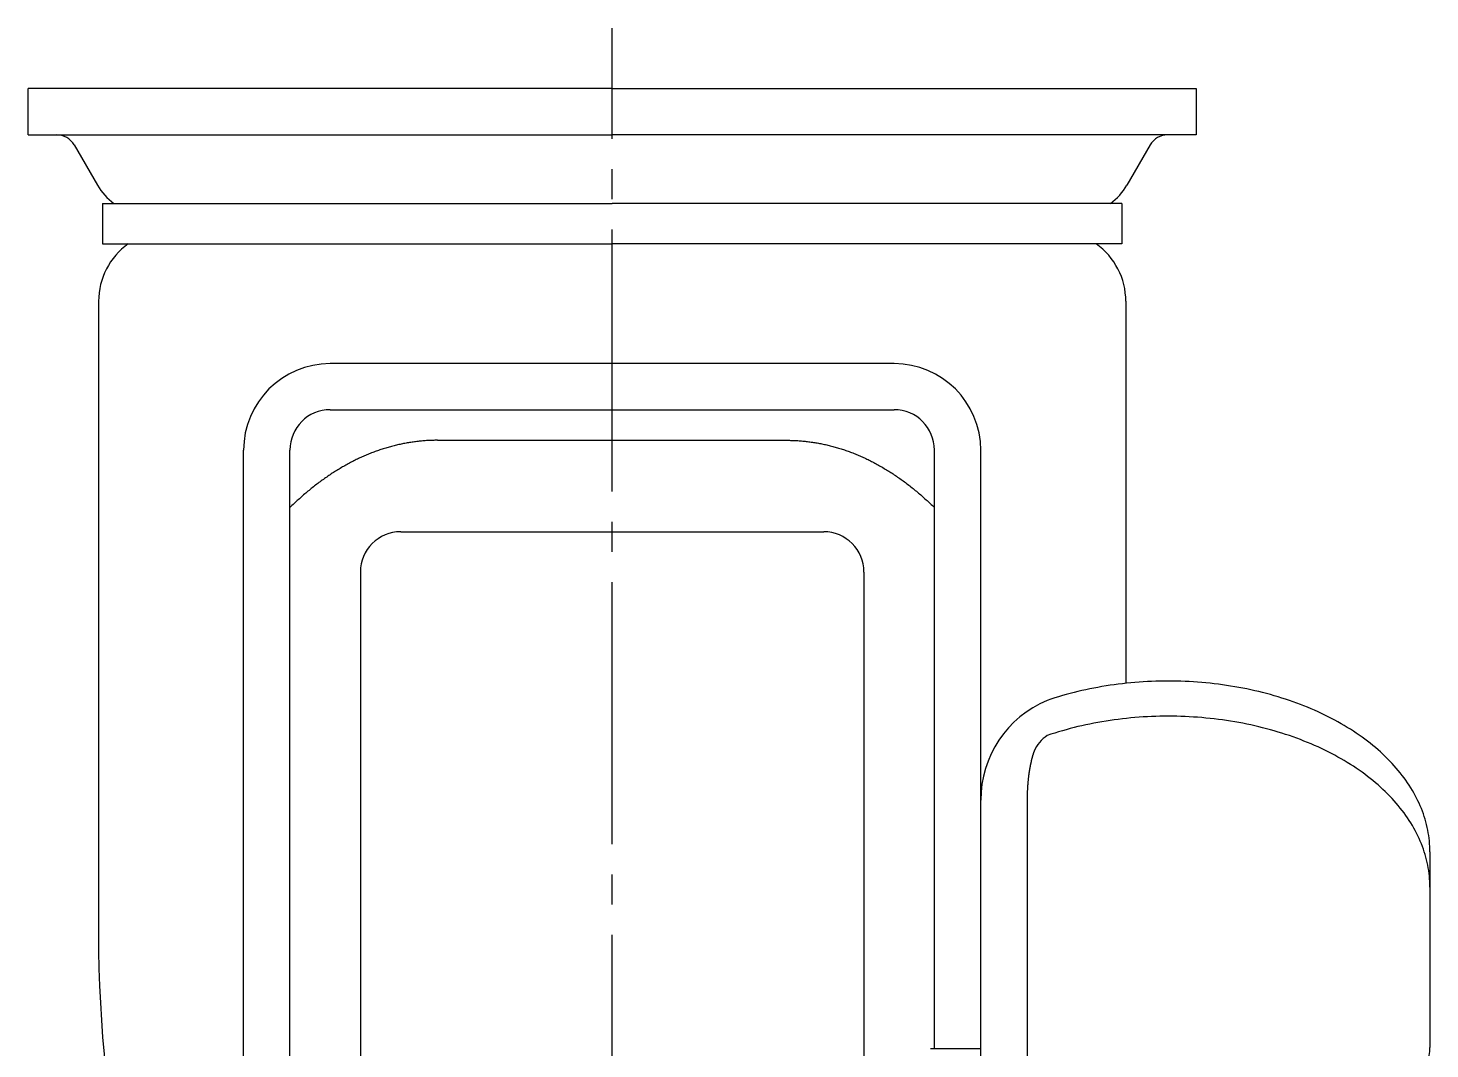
# Model space of a CAD drawing. Extents: x 12 to 284, y 64 to 340.
# Drawn here: x 56 to 125.6, y 162.6 to 213.3 of the extents above; entities that cross this region are included whole.
import ezdxf

# ---------------------------------------------------------------- set-up
doc = ezdxf.new("R2010")
doc.units = 0
doc.linetypes.add('CENTER', pattern=[17.5, 13, -1.5, 1.5, -1.5])
doc.layers.get('0').update_dxf_attribs({"linetype": 'CONTINUOUS'})
doc.layers.add('CENTER', color=1, linetype='CENTER')

msp = doc.modelspace()

# ---------------------------------------------------------------- linework, layer by layer
at = {"color": 7, "linetype": 'CONTINUOUS'}
for p, q in [((85, 210.253), (56, 210.253)), ((56, 207.953), (56, 210.253)), ((85, 210.253), (114, 210.253)), ((114, 210.253), (114, 207.953)), ((56, 207.953), (85, 207.953)), ((58.29, 207.453), (59.445, 205.453)), ((114, 207.953), (85, 207.953)), ((111.709, 207.453), (110.554, 205.453)), ((59.693, 204.543), (85, 204.543)), ((59.693, 204.543), (59.693, 202.543)), ((110.306, 204.543), (85, 204.543)), ((110.306, 204.543), (110.306, 202.543)), ((59.693, 202.543), (85, 202.543)), ((110.306, 202.543), (85, 202.543)), ((59.5, 199.693), (59.5, 168.288)), ((110.5, 199.693), (110.5, 180.733)), ((99, 196.599), (71, 196.599)), ((71, 194.308), (99, 194.308)), ((66.7, 127.053), (66.7, 192.299)), ((69, 127.053), (69, 192.308)), ((76.32, 192.793), (93.68, 192.793)), ((101, 162.587), (101, 192.308)), ((103.3, 123.074), (103.3, 192.299)), ((74.5, 188.253), (95.5, 188.253)), ((72.5, 186.253), (72.5, 138.253)), ((97.5, 186.253), (97.5, 138.253)), ((105.6, 174.932), (105.6, 123.074)), ((125.6, 172.368), (125.6, 162.667)), ((103.3, 162.587), (100.8, 162.587))]:
    msp.add_line(p, q, dxfattribs=at)
for points in [[(76.32, 192.793, 0), (76.26, 192.793, 0), (76.2, 192.792, 0), (76.14, 192.791, 0), (76.08, 192.789, 0), (76.02, 192.788, 0), (75.96, 192.785, 0), (75.9, 192.783, 0), (75.84, 192.779, 0), (75.78, 192.776, 0), (75.72, 192.772, 0), (75.66, 192.767, 0), (75.601, 192.763, 0), (75.541, 192.757, 0), (75.481, 192.752, 0), (75.421, 192.746, 0), (75.361, 192.739, 0), (75.302, 192.732, 0), (75.242, 192.725, 0), (75.182, 192.717, 0), (75.122, 192.709, 0), (75.062, 192.701, 0), (75.003, 192.692, 0), (74.943, 192.682, 0), (74.883, 192.673, 0), (74.824, 192.662, 0), (74.764, 192.652, 0), (74.705, 192.641, 0), (74.645, 192.629, 0), (74.585, 192.617, 0), (74.526, 192.605, 0), (74.467, 192.592, 0), (74.407, 192.579, 0), (74.348, 192.566, 0), (74.288, 192.552, 0), (74.229, 192.537, 0), (74.17, 192.523, 0), (74.111, 192.507, 0), (74.051, 192.492, 0), (73.992, 192.476, 0), (73.933, 192.459, 0), (73.874, 192.443, 0), (73.815, 192.425, 0), (73.756, 192.408, 0), (73.697, 192.39, 0), (73.638, 192.371, 0), (73.579, 192.352, 0), (73.52, 192.333, 0), (73.461, 192.313, 0), (73.403, 192.293, 0), (73.344, 192.273, 0), (73.285, 192.252, 0), (73.227, 192.23, 0), (73.168, 192.209, 0), (73.11, 192.186, 0), (73.051, 192.164, 0), (72.993, 192.141, 0), (72.935, 192.118, 0), (72.876, 192.094, 0), (72.818, 192.07, 0), (72.76, 192.045, 0), (72.702, 192.02, 0), (72.644, 191.995, 0), (72.586, 191.969, 0), (72.528, 191.943, 0), (72.47, 191.916, 0), (72.412, 191.889, 0), (72.355, 191.861, 0), (72.297, 191.834, 0), (72.24, 191.805, 0), (72.182, 191.777, 0), (72.125, 191.748, 0), (72.067, 191.718, 0), (72.01, 191.689, 0), (71.953, 191.658, 0), (71.896, 191.628, 0), (71.839, 191.597, 0), (71.782, 191.565, 0), (71.725, 191.533, 0), (71.668, 191.501, 0), (71.611, 191.469, 0), (71.555, 191.436, 0), (71.498, 191.402, 0), (71.442, 191.368, 0), (71.385, 191.334, 0), (71.329, 191.3, 0), (71.272, 191.265, 0), (71.216, 191.229, 0), (71.16, 191.194, 0), (71.104, 191.157, 0), (71.048, 191.121, 0), (70.993, 191.084, 0), (70.937, 191.047, 0), (70.881, 191.009, 0), (70.826, 190.971, 0), (70.77, 190.933, 0), (70.715, 190.894, 0), (70.66, 190.854, 0), (70.605, 190.815, 0), (70.549, 190.775, 0), (70.495, 190.734, 0), (70.44, 190.694, 0), (70.385, 190.652, 0), (70.33, 190.611, 0), (70.276, 190.569, 0), (70.221, 190.527, 0), (70.167, 190.484, 0), (70.113, 190.441, 0), (70.059, 190.398, 0), (70.005, 190.354, 0), (69.951, 190.31, 0), (69.897, 190.265, 0), (69.843, 190.22, 0), (69.79, 190.175, 0), (69.736, 190.129, 0), (69.683, 190.083, 0), (69.629, 190.037, 0), (69.576, 189.99, 0), (69.523, 189.943, 0), (69.47, 189.895, 0), (69.418, 189.847, 0), (69.365, 189.799, 0), (69.312, 189.75, 0), (69.26, 189.701, 0), (69.208, 189.652, 0), (69.155, 189.602, 0), (69.103, 189.552, 0), (69.051, 189.502, 0), (69, 189.451, 0)], [(93.68, 192.793, 0), (93.74, 192.793, 0), (93.799, 192.792, 0), (93.859, 192.791, 0), (93.919, 192.789, 0), (93.979, 192.788, 0), (94.039, 192.785, 0), (94.099, 192.783, 0), (94.159, 192.779, 0), (94.219, 192.776, 0), (94.279, 192.772, 0), (94.339, 192.767, 0), (94.398, 192.763, 0), (94.458, 192.757, 0), (94.518, 192.752, 0), (94.578, 192.746, 0), (94.638, 192.739, 0), (94.698, 192.732, 0), (94.757, 192.725, 0), (94.817, 192.717, 0), (94.877, 192.709, 0), (94.937, 192.701, 0), (94.996, 192.692, 0), (95.056, 192.682, 0), (95.116, 192.673, 0), (95.175, 192.662, 0), (95.235, 192.652, 0), (95.294, 192.641, 0), (95.354, 192.629, 0), (95.414, 192.617, 0), (95.473, 192.605, 0), (95.533, 192.592, 0), (95.592, 192.579, 0), (95.651, 192.566, 0), (95.711, 192.552, 0), (95.77, 192.537, 0), (95.829, 192.523, 0), (95.889, 192.507, 0), (95.948, 192.492, 0), (96.007, 192.476, 0), (96.066, 192.459, 0), (96.125, 192.443, 0), (96.184, 192.425, 0), (96.243, 192.408, 0), (96.302, 192.39, 0), (96.361, 192.371, 0), (96.42, 192.352, 0), (96.479, 192.333, 0), (96.538, 192.313, 0), (96.597, 192.293, 0), (96.655, 192.273, 0), (96.714, 192.252, 0), (96.772, 192.23, 0), (96.831, 192.209, 0), (96.889, 192.186, 0), (96.948, 192.164, 0), (97.006, 192.141, 0), (97.065, 192.118, 0), (97.123, 192.094, 0), (97.181, 192.07, 0), (97.239, 192.045, 0), (97.297, 192.02, 0), (97.355, 191.995, 0), (97.413, 191.969, 0), (97.471, 191.943, 0), (97.529, 191.916, 0), (97.587, 191.889, 0), (97.644, 191.861, 0), (97.702, 191.834, 0), (97.76, 191.805, 0), (97.817, 191.777, 0), (97.874, 191.748, 0), (97.932, 191.718, 0), (97.989, 191.689, 0), (98.046, 191.658, 0), (98.103, 191.628, 0), (98.16, 191.597, 0), (98.218, 191.565, 0), (98.274, 191.533, 0), (98.331, 191.501, 0), (98.388, 191.469, 0), (98.445, 191.436, 0), (98.501, 191.402, 0), (98.558, 191.368, 0), (98.614, 191.334, 0), (98.67, 191.3, 0), (98.727, 191.265, 0), (98.783, 191.229, 0), (98.839, 191.194, 0), (98.895, 191.157, 0), (98.951, 191.121, 0), (99.007, 191.084, 0), (99.062, 191.047, 0), (99.118, 191.009, 0), (99.173, 190.971, 0), (99.229, 190.933, 0), (99.284, 190.894, 0), (99.339, 190.854, 0), (99.395, 190.815, 0), (99.45, 190.775, 0), (99.505, 190.734, 0), (99.559, 190.694, 0), (99.614, 190.652, 0), (99.669, 190.611, 0), (99.723, 190.569, 0), (99.778, 190.527, 0), (99.832, 190.484, 0), (99.886, 190.441, 0), (99.941, 190.398, 0), (99.995, 190.354, 0), (100.048, 190.31, 0), (100.102, 190.265, 0), (100.156, 190.22, 0), (100.21, 190.175, 0), (100.263, 190.129, 0), (100.316, 190.083, 0), (100.37, 190.037, 0), (100.423, 189.99, 0), (100.476, 189.943, 0), (100.529, 189.895, 0), (100.582, 189.847, 0), (100.634, 189.799, 0), (100.687, 189.75, 0), (100.739, 189.701, 0), (100.792, 189.652, 0), (100.844, 189.602, 0), (100.896, 189.552, 0), (100.948, 189.502, 0), (101, 189.451, 0)], [(125.6, 172.368, 0), (125.598, 172.503, 0), (125.593, 172.639, 0), (125.585, 172.775, 0), (125.573, 172.91, 0), (125.558, 173.046, 0), (125.54, 173.181, 0), (125.518, 173.316, 0), (125.493, 173.451, 0), (125.465, 173.585, 0), (125.433, 173.72, 0), (125.398, 173.854, 0), (125.36, 173.987, 0), (125.319, 174.12, 0), (125.274, 174.253, 0), (125.226, 174.385, 0), (125.175, 174.516, 0), (125.12, 174.648, 0), (125.063, 174.778, 0), (125.002, 174.908, 0), (124.938, 175.037, 0), (124.871, 175.166, 0), (124.801, 175.293, 0), (124.727, 175.421, 0), (124.651, 175.547, 0), (124.571, 175.672, 0), (124.488, 175.797, 0), (124.402, 175.921, 0), (124.314, 176.043, 0), (124.222, 176.165, 0), (124.127, 176.286, 0), (124.029, 176.406, 0), (123.929, 176.525, 0), (123.825, 176.643, 0), (123.718, 176.759, 0), (123.609, 176.875, 0), (123.497, 176.989, 0), (123.382, 177.103, 0), (123.264, 177.215, 0), (123.144, 177.325, 0), (123.021, 177.435, 0), (122.895, 177.543, 0), (122.766, 177.65, 0), (122.635, 177.756, 0), (122.502, 177.86, 0), (122.365, 177.962, 0), (122.227, 178.064, 0), (122.086, 178.163, 0), (121.942, 178.262, 0), (121.796, 178.359, 0), (121.648, 178.454, 0), (121.497, 178.548, 0), (121.344, 178.64, 0), (121.189, 178.73, 0), (121.031, 178.819, 0), (120.872, 178.906, 0), (120.71, 178.992, 0), (120.546, 179.076, 0), (120.38, 179.158, 0), (120.212, 179.238, 0), (120.043, 179.317, 0), (119.871, 179.394, 0), (119.697, 179.469, 0), (119.522, 179.542, 0), (119.345, 179.614, 0), (119.166, 179.683, 0), (118.985, 179.751, 0), (118.803, 179.816, 0), (118.619, 179.88, 0), (118.434, 179.942, 0), (118.247, 180.002, 0), (118.059, 180.06, 0), (117.869, 180.116, 0), (117.678, 180.17, 0), (117.486, 180.222, 0), (117.292, 180.272, 0), (117.097, 180.32, 0), (116.902, 180.366, 0), (116.704, 180.41, 0), (116.506, 180.452, 0), (116.307, 180.492, 0), (116.107, 180.529, 0), (115.906, 180.565, 0), (115.704, 180.599, 0), (115.502, 180.63, 0), (115.298, 180.659, 0), (115.094, 180.686, 0), (114.89, 180.711, 0), (114.684, 180.734, 0), (114.478, 180.755, 0), (114.272, 180.773, 0), (114.065, 180.79, 0), (113.858, 180.804, 0), (113.651, 180.816, 0), (113.443, 180.826, 0), (113.235, 180.834, 0), (113.027, 180.839, 0), (112.819, 180.843, 0), (112.611, 180.844, 0), (112.403, 180.843, 0), (112.194, 180.84, 0), (111.986, 180.834, 0), (111.778, 180.827, 0), (111.571, 180.817, 0), (111.363, 180.805, 0), (111.156, 180.791, 0), (110.949, 180.775, 0), (110.743, 180.757, 0), (110.537, 180.736, 0), (110.332, 180.714, 0), (110.127, 180.689, 0), (109.923, 180.662, 0), (109.719, 180.633, 0), (109.517, 180.602, 0), (109.315, 180.569, 0), (109.114, 180.533, 0), (108.913, 180.496, 0), (108.714, 180.456, 0), (108.516, 180.415, 0), (108.319, 180.371, 0), (108.123, 180.325, 0), (107.928, 180.278, 0), (107.734, 180.228, 0), (107.542, 180.176, 0), (107.35, 180.122, 0), (107.161, 180.066, 0), (106.972, 180.009, 0), (106.785, 179.949, 0), (106.6, 179.887, 0)], [(125.6, 170.624, 0), (125.598, 170.76, 0), (125.593, 170.895, 0), (125.585, 171.031, 0), (125.573, 171.167, 0), (125.558, 171.302, 0), (125.54, 171.437, 0), (125.518, 171.572, 0), (125.493, 171.707, 0), (125.465, 171.842, 0), (125.433, 171.976, 0), (125.398, 172.11, 0), (125.36, 172.243, 0), (125.319, 172.376, 0), (125.274, 172.509, 0), (125.226, 172.641, 0), (125.175, 172.773, 0), (125.12, 172.904, 0), (125.063, 173.034, 0), (125.002, 173.164, 0), (124.938, 173.293, 0), (124.871, 173.422, 0), (124.801, 173.55, 0), (124.727, 173.677, 0), (124.651, 173.803, 0), (124.571, 173.928, 0), (124.488, 174.053, 0), (124.402, 174.177, 0), (124.314, 174.3, 0), (124.222, 174.421, 0), (124.127, 174.542, 0), (124.029, 174.662, 0), (123.929, 174.781, 0), (123.825, 174.899, 0), (123.718, 175.016, 0), (123.609, 175.131, 0), (123.497, 175.246, 0), (123.382, 175.359, 0), (123.264, 175.471, 0), (123.144, 175.582, 0), (123.021, 175.691, 0), (122.895, 175.799, 0), (122.766, 175.906, 0), (122.635, 176.012, 0), (122.502, 176.116, 0), (122.365, 176.219, 0), (122.227, 176.32, 0), (122.086, 176.42, 0), (121.942, 176.518, 0), (121.796, 176.615, 0), (121.648, 176.71, 0), (121.497, 176.804, 0), (121.344, 176.896, 0), (121.189, 176.986, 0), (121.031, 177.075, 0), (120.872, 177.163, 0), (120.71, 177.248, 0), (120.546, 177.332, 0), (120.38, 177.414, 0), (120.212, 177.495, 0), (120.043, 177.573, 0), (119.871, 177.65, 0), (119.697, 177.725, 0), (119.522, 177.798, 0), (119.345, 177.87, 0), (119.166, 177.939, 0), (118.985, 178.007, 0), (118.803, 178.073, 0), (118.619, 178.136, 0), (118.434, 178.198, 0), (118.247, 178.258, 0), (118.059, 178.316, 0), (117.869, 178.372, 0), (117.678, 178.426, 0), (117.486, 178.478, 0), (117.292, 178.528, 0), (117.097, 178.576, 0), (116.902, 178.622, 0), (116.704, 178.666, 0), (116.506, 178.708, 0), (116.307, 178.748, 0), (116.107, 178.786, 0), (115.906, 178.821, 0), (115.704, 178.855, 0), (115.502, 178.886, 0), (115.298, 178.915, 0), (115.094, 178.942, 0), (114.89, 178.967, 0), (114.684, 178.99, 0), (114.478, 179.011, 0), (114.272, 179.03, 0), (114.065, 179.046, 0), (113.858, 179.06, 0), (113.651, 179.072, 0), (113.443, 179.082, 0), (113.235, 179.09, 0), (113.027, 179.095, 0), (112.819, 179.099, 0), (112.611, 179.1, 0), (112.403, 179.099, 0), (112.194, 179.096, 0), (111.986, 179.091, 0), (111.778, 179.083, 0), (111.571, 179.073, 0), (111.363, 179.062, 0), (111.156, 179.048, 0), (110.949, 179.031, 0), (110.743, 179.013, 0), (110.537, 178.993, 0), (110.332, 178.97, 0), (110.127, 178.945, 0), (109.923, 178.918, 0), (109.719, 178.889, 0), (109.517, 178.858, 0), (109.315, 178.825, 0), (109.114, 178.79, 0), (108.913, 178.752, 0), (108.714, 178.713, 0), (108.516, 178.671, 0), (108.319, 178.627, 0), (108.123, 178.582, 0), (107.928, 178.534, 0), (107.734, 178.484, 0), (107.542, 178.432, 0), (107.35, 178.378, 0), (107.161, 178.322, 0), (106.972, 178.265, 0), (106.785, 178.205, 0), (106.6, 178.143, 0)], [(105.947, 177.366, 0), (105.942, 177.352, 0), (105.937, 177.338, 0), (105.932, 177.323, 0), (105.927, 177.309, 0), (105.922, 177.294, 0), (105.917, 177.28, 0), (105.912, 177.265, 0), (105.908, 177.25, 0), (105.903, 177.235, 0), (105.898, 177.22, 0), (105.893, 177.205, 0), (105.888, 177.19, 0), (105.884, 177.174, 0), (105.879, 177.159, 0), (105.874, 177.143, 0), (105.87, 177.127, 0), (105.865, 177.112, 0), (105.861, 177.096, 0), (105.856, 177.08, 0), (105.852, 177.064, 0), (105.847, 177.047, 0), (105.843, 177.031, 0), (105.838, 177.015, 0), (105.834, 176.998, 0), (105.83, 176.982, 0), (105.825, 176.965, 0), (105.821, 176.948, 0), (105.817, 176.931, 0), (105.813, 176.914, 0), (105.809, 176.897, 0), (105.805, 176.88, 0), (105.801, 176.863, 0), (105.797, 176.846, 0), (105.793, 176.828, 0), (105.789, 176.811, 0), (105.785, 176.793, 0), (105.781, 176.776, 0), (105.777, 176.758, 0), (105.773, 176.74, 0), (105.769, 176.722, 0), (105.766, 176.705, 0), (105.762, 176.686, 0), (105.758, 176.668, 0), (105.755, 176.65, 0), (105.751, 176.632, 0), (105.748, 176.614, 0), (105.744, 176.595, 0), (105.741, 176.577, 0), (105.737, 176.558, 0), (105.734, 176.539, 0), (105.731, 176.521, 0), (105.727, 176.502, 0), (105.724, 176.483, 0), (105.721, 176.464, 0), (105.718, 176.445, 0), (105.714, 176.426, 0), (105.711, 176.407, 0), (105.708, 176.388, 0), (105.705, 176.368, 0), (105.702, 176.349, 0), (105.699, 176.33, 0), (105.696, 176.31, 0), (105.693, 176.291, 0), (105.691, 176.271, 0), (105.688, 176.251, 0), (105.685, 176.232, 0), (105.682, 176.212, 0), (105.68, 176.192, 0), (105.677, 176.172, 0), (105.675, 176.152, 0), (105.672, 176.132, 0), (105.67, 176.112, 0), (105.667, 176.092, 0), (105.665, 176.072, 0), (105.662, 176.052, 0), (105.66, 176.032, 0), (105.658, 176.011, 0), (105.656, 175.991, 0), (105.653, 175.971, 0), (105.651, 175.95, 0), (105.649, 175.93, 0), (105.647, 175.909, 0), (105.645, 175.889, 0), (105.643, 175.868, 0), (105.641, 175.847, 0), (105.639, 175.827, 0), (105.637, 175.806, 0), (105.635, 175.785, 0), (105.634, 175.764, 0), (105.632, 175.743, 0), (105.63, 175.722, 0), (105.629, 175.701, 0), (105.627, 175.68, 0), (105.626, 175.659, 0), (105.624, 175.638, 0), (105.623, 175.617, 0), (105.621, 175.596, 0), (105.62, 175.575, 0), (105.619, 175.554, 0), (105.617, 175.533, 0), (105.616, 175.512, 0), (105.615, 175.49, 0), (105.614, 175.469, 0), (105.613, 175.448, 0), (105.611, 175.426, 0), (105.61, 175.405, 0), (105.61, 175.384, 0), (105.609, 175.362, 0), (105.608, 175.341, 0), (105.607, 175.32, 0), (105.606, 175.298, 0), (105.605, 175.277, 0), (105.605, 175.255, 0), (105.604, 175.234, 0), (105.603, 175.212, 0), (105.603, 175.191, 0), (105.602, 175.169, 0), (105.602, 175.148, 0), (105.601, 175.126, 0), (105.601, 175.105, 0), (105.601, 175.083, 0), (105.6, 175.062, 0), (105.6, 175.04, 0), (105.6, 175.018, 0), (105.6, 174.997, 0), (105.6, 174.975, 0), (105.6, 174.954, 0), (105.6, 174.932, 0)]]:
    msp.add_polyline3d(points, dxfattribs=at)
for centre, radius, start, end in [((57.424, 206.953), 1, 30, 90), ((112.575, 206.953), 1, 90, 150), ((62.043, 206.953), 3, 210, 233.4496), ((107.956, 206.953), 3, 306.5504, 330), ((63, 199.693), 3.5, 125.4832, 180), ((107, 199.693), 3.5, 0, 54.5168), ((71, 192.299), 4.3, 90, 180), ((99, 192.299), 4.3, 0, 90), ((71, 192.308), 2, 90, 180), ((99, 192.308), 2, 0, 90), ((74.5, 186.253), 2, 90, 180), ((95.5, 186.253), 2, 360, 90), ((108.67, 174.932), 5.37, 112.67303, 180), ((107.559, 176.676), 1.753, 123.17134, 156.8076), ((123.762, 168.288), 64.263, 180, 204.31418), ((123.6, 162.667), 2, 314.15613, 0)]:
    msp.add_arc(centre, radius, start, end, dxfattribs=at)
at = {"layer": 'CENTER', "color": 1, "linetype": 'CENTER'}
msp.add_line((85, 85.253), (85, 213.253), dxfattribs=at)

doc.saveas('drawing.dxf')
